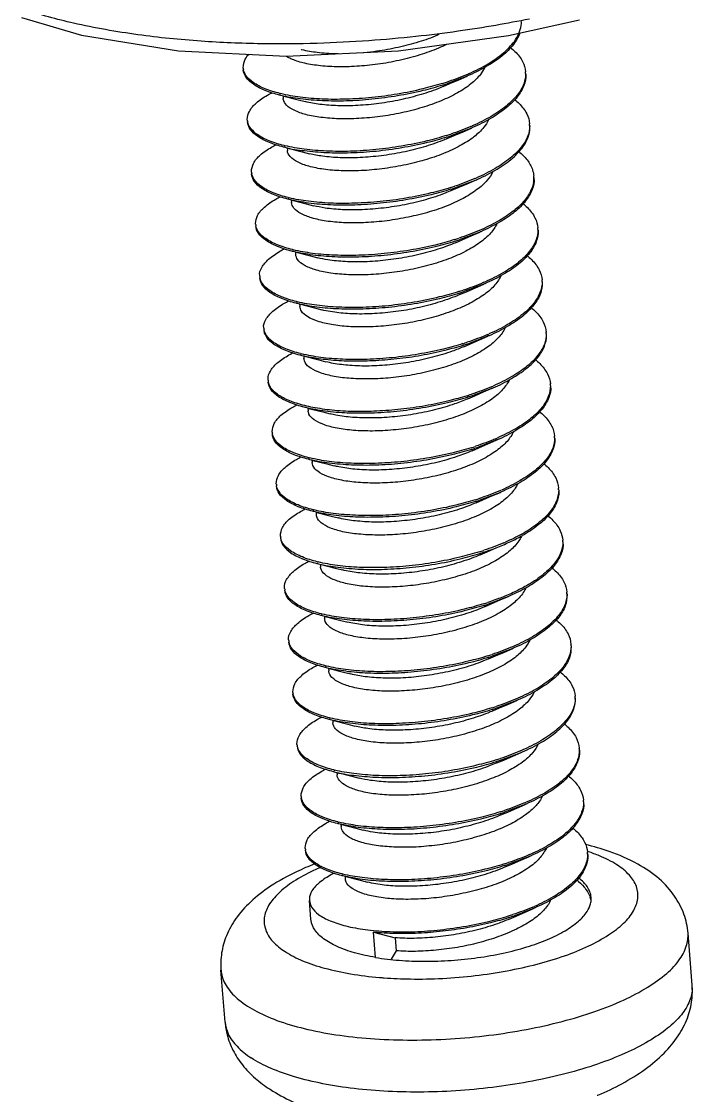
# Model space of a CAD drawing. Header units: millimetres. Extents: x 1571 to 1968, y -272 to 59.
# Drawn here: x 1700.4 to 1707.56, y -263.02 to -251.55 of the extents above; entities that cross this region are included whole.
import ezdxf

# ---------------------------------------------------------------- set-up
doc = ezdxf.new("R2010")
doc.units = ezdxf.units.MM
doc.layers.add('02___PRT_ALL_AXES', color=7, linetype='Continuous')

msp = doc.modelspace()

# ---------------------------------------------------------------- linework, layer by layer
at = {"color": 7, "linetype": 'Continuous'}
for p, q in [((1705.155, -252.133), (1704.936, -252.216)), ((1704.897, -252.245), (1704.97, -252.213)), ((1703.189, -252.346), (1703.191, -252.372)), ((1705.199, -252.689), (1704.98, -252.772)), ((1704.941, -252.8), (1705.014, -252.769)), ((1703.233, -252.901), (1703.235, -252.928)), ((1704.985, -253.356), (1705.058, -253.324)), ((1705.024, -253.327), (1705.244, -253.244)), ((1703.277, -253.457), (1703.279, -253.484)), ((1705.286, -253.781), (1705.282, -253.783)), ((1705.03, -253.912), (1705.102, -253.88)), ((1705.288, -253.8), (1705.068, -253.883)), ((1703.321, -254.012), (1703.323, -254.039)), ((1705.332, -254.355), (1705.112, -254.438)), ((1705.074, -254.467), (1705.146, -254.436)), ((1703.365, -254.568), (1703.368, -254.595)), ((1705.376, -254.911), (1705.157, -254.994)), ((1705.118, -255.023), (1705.19, -254.991)), ((1703.41, -255.123), (1703.412, -255.15)), ((1703.029, -255.381), (1703.03, -255.346)), ((1705.201, -255.549), (1705.42, -255.466)), ((1705.162, -255.578), (1705.235, -255.547)), ((1703.454, -255.679), (1703.456, -255.706)), ((1705.464, -256.022), (1705.245, -256.105)), ((1705.206, -256.134), (1705.279, -256.102)), ((1703.498, -256.234), (1703.5, -256.261)), ((1705.509, -256.578), (1705.289, -256.66)), ((1705.25, -256.689), (1705.323, -256.658)), ((1703.542, -256.79), (1703.544, -256.817)), ((1705.294, -257.245), (1705.367, -257.213)), ((1703.586, -257.346), (1703.588, -257.373)), ((1705.339, -257.8), (1705.411, -257.769)), ((1705.597, -257.689), (1705.377, -257.772)), ((1703.63, -257.901), (1703.633, -257.928)), ((1705.641, -258.244), (1705.422, -258.327)), ((1705.383, -258.356), (1705.455, -258.325)), ((1703.675, -258.457), (1703.677, -258.484)), ((1705.685, -258.8), (1705.466, -258.883)), ((1705.427, -258.912), (1705.5, -258.88)), ((1703.719, -259.012), (1703.721, -259.039)), ((1705.51, -259.438), (1705.729, -259.355)), ((1705.471, -259.467), (1705.544, -259.436)), ((1703.763, -259.568), (1703.765, -259.595)), ((1705.774, -259.911), (1705.554, -259.994)), ((1705.515, -260.023), (1705.588, -259.991)), ((1703.807, -260.123), (1703.809, -260.15)), ((1706.442, -260.413), (1706.439, -260.411)), ((1705.559, -260.578), (1705.632, -260.547)), ((1705.818, -260.466), (1705.598, -260.549)), ((1703.851, -260.679), (1703.853, -260.706)), ((1705.604, -261.134), (1705.676, -261.102)), ((1705.862, -261.022), (1705.642, -261.105)), ((1704.177, -261.544), (1704.155, -261.275)), ((1704.155, -261.275), (1704.386, -261.334)), ((1704.386, -261.334), (1704.397, -261.473)), ((1704.397, -261.473), (1704.344, -261.564)), ((1707.555, -261.839), (1707.555, -261.839)), ((1702.571, -262.235), (1702.571, -262.235)), ((1706.543, -263.016), (1706.549, -263.015)), ((1706.544, -263.018), (1706.55, -263.016))]:
    msp.add_line(p, q, dxfattribs=at)
for points in [[(1700.398, -251.508), (1701.038, -251.695), (1702.073, -251.863), (1703.224, -251.92), (1704.421, -251.864), (1705.596, -251.701), (1706.353, -251.531)], [(1704.97, -252.213), (1705.065, -252.172), (1705.155, -252.133)], [(1703.197, -252.348), (1703.349, -252.386), (1703.427, -252.406)], [(1705.014, -252.769), (1705.11, -252.727), (1705.199, -252.689)], [(1703.241, -252.903), (1703.393, -252.942), (1703.471, -252.962)], [(1705.058, -253.324), (1705.154, -253.283), (1705.244, -253.244)], [(1703.286, -253.459), (1703.437, -253.497), (1703.515, -253.517)], [(1705.102, -253.88), (1705.198, -253.839), (1705.288, -253.8)], [(1703.33, -254.014), (1703.482, -254.053), (1703.559, -254.073)], [(1705.146, -254.436), (1705.242, -254.394), (1705.332, -254.355)], [(1703.374, -254.57), (1703.526, -254.609), (1703.603, -254.629)], [(1705.19, -254.991), (1705.286, -254.95), (1705.376, -254.911)], [(1703.418, -255.125), (1703.57, -255.164), (1703.647, -255.184)], [(1705.235, -255.547), (1705.33, -255.505), (1705.42, -255.466)], [(1703.462, -255.681), (1703.614, -255.72), (1703.692, -255.74)], [(1705.279, -256.102), (1705.375, -256.061), (1705.464, -256.022)], [(1703.506, -256.237), (1703.658, -256.275), (1703.736, -256.295)], [(1705.323, -256.658), (1705.419, -256.616), (1705.509, -256.578)], [(1703.551, -256.792), (1703.702, -256.831), (1703.78, -256.851)], [(1705.367, -257.213), (1705.463, -257.172), (1705.553, -257.133)], [(1703.595, -257.348), (1703.747, -257.386), (1703.824, -257.406)], [(1705.411, -257.769), (1705.507, -257.727), (1705.597, -257.689)], [(1703.639, -257.903), (1703.791, -257.942), (1703.868, -257.962)], [(1705.455, -258.325), (1705.551, -258.283), (1705.641, -258.244)], [(1703.683, -258.459), (1703.835, -258.498), (1703.912, -258.517)], [(1705.5, -258.88), (1705.595, -258.839), (1705.685, -258.8)], [(1703.727, -259.014), (1703.879, -259.053), (1703.957, -259.073)], [(1705.544, -259.436), (1705.64, -259.394), (1705.729, -259.355)], [(1703.771, -259.57), (1703.923, -259.609), (1704.001, -259.629)], [(1705.588, -259.991), (1705.684, -259.95), (1705.774, -259.911)], [(1703.816, -260.126), (1703.967, -260.164), (1704.045, -260.184)], [(1705.632, -260.547), (1705.728, -260.505), (1705.818, -260.466)], [(1703.86, -260.681), (1704.012, -260.72), (1704.089, -260.74)], [(1705.676, -261.102), (1705.772, -261.061), (1705.862, -261.022)]]:
    msp.add_lwpolyline(points, dxfattribs=at)
for centre, radius, start, end in [((1702.906, -252.035), 0.143, 184.9542, 192.0765), ((1704.228, -249.968), 2.338, 293.1924, 293.8496), ((1705.514, -252.109), 0.263, 0.7677, 4.6604), ((1703.963, -249.255), 3.099, 287.3708, 288.2755), ((1703.965, -249.277), 3.095, 287.4379, 288.2758), ((1703.542, -250.762), 1.605, 256.0716, 256.4239), ((1702.95, -252.591), 0.143, 184.9542, 192.0765), ((1704.007, -249.81), 3.099, 287.3708, 288.2755), ((1704.267, -250.51), 2.352, 293.1915, 293.6234), ((1705.558, -252.665), 0.263, 0.7521, 4.6604), ((1704.009, -249.832), 3.095, 287.4379, 288.2758), ((1703.587, -251.317), 1.605, 256.0716, 256.4239), ((1702.995, -253.146), 0.143, 184.9542, 192.0765), ((1705.582, -253.222), 0.284, 358.6025, 4.6271), ((1704.051, -250.366), 3.099, 287.3708, 288.2755), ((1704.311, -251.066), 2.352, 293.1915, 293.6234), ((1705.584, -253.221), 0.282, 351.0684, 354.8403), ((1705.588, -253.222), 0.277, 354.8648, 358.5962), ((1703.631, -251.873), 1.605, 256.0716, 256.4239), ((1704.054, -250.388), 3.095, 287.4379, 288.2758), ((1703.039, -253.702), 0.143, 184.9542, 192.0765), ((1705.647, -253.776), 0.263, 0.7677, 4.6604), ((1704.095, -250.921), 3.099, 287.3708, 288.2755), ((1704.098, -250.944), 3.095, 287.4379, 288.2758), ((1703.675, -252.428), 1.605, 256.0716, 256.4239), ((1703.083, -254.258), 0.143, 184.9542, 192.0765), ((1704.399, -252.177), 2.352, 293.1915, 293.6234), ((1705.691, -254.331), 0.263, 0.7677, 4.6604), ((1704.139, -251.477), 3.099, 287.3708, 288.2755), ((1704.142, -251.499), 3.095, 287.4379, 288.2758), ((1703.719, -252.984), 1.605, 256.0716, 256.4239), ((1703.127, -254.813), 0.143, 184.9542, 192.0765), ((1704.444, -252.733), 2.352, 293.1915, 293.6234), ((1705.735, -254.887), 0.263, 0.7725, 4.6604), ((1704.183, -252.033), 3.099, 287.3708, 288.2755), ((1704.187, -252.057), 3.093, 287.4365, 288.2758), ((1703.763, -253.54), 1.605, 256.0716, 256.4239), ((1703.188, -255.367), 0.16, 184.9136, 201.0836), ((1703.186, -255.368), 0.158, 201.0907, 202.3169), ((1704.488, -253.288), 2.352, 293.1915, 293.6234), ((1705.779, -255.442), 0.263, 0.7677, 4.6604), ((1704.228, -252.59), 3.097, 287.3686, 288.2754), ((1704.23, -252.61), 3.095, 287.4379, 288.2758), ((1703.215, -255.924), 0.143, 184.9542, 192.0765), ((1704.532, -253.844), 2.352, 293.1915, 293.6234), ((1705.823, -255.998), 0.263, 0.7677, 4.6604), ((1704.272, -253.144), 3.099, 287.3708, 288.2755), ((1704.274, -253.166), 3.095, 287.4379, 288.2758), ((1703.852, -254.651), 1.605, 256.0716, 256.4239), ((1703.26, -256.48), 0.143, 184.9542, 192.0765), ((1705.867, -256.554), 0.263, 0.7677, 4.6604), ((1704.316, -253.699), 3.099, 287.3708, 288.2755), ((1704.576, -254.399), 2.352, 293.1915, 293.6234), ((1703.896, -255.206), 1.605, 256.0716, 256.4239), ((1704.319, -253.721), 3.095, 287.4379, 288.2758), ((1703.304, -257.035), 0.143, 184.9542, 192.0716), ((1704.62, -254.955), 2.352, 293.1915, 293.6234), ((1704.926, -255.578), 1.658, 299.2557, 300.3095), ((1705.908, -257.11), 0.267, 0.8133, 4.7545), ((1704.36, -254.255), 3.099, 287.3708, 288.2755), ((1704.363, -254.277), 3.095, 287.4377, 288.2758), ((1703.94, -255.762), 1.605, 256.0716, 256.4239), ((1703.348, -257.591), 0.143, 184.9542, 192.0765), ((1704.979, -256.166), 1.642, 299.7367, 300.3121), ((1705.956, -257.665), 0.263, 0.7677, 4.6604), ((1704.404, -254.81), 3.099, 287.3708, 288.2755), ((1704.407, -254.832), 3.095, 287.4379, 288.2758), ((1703.984, -256.317), 1.605, 256.0716, 256.4239), ((1703.392, -258.146), 0.143, 184.9542, 192.0765), ((1704.709, -256.066), 2.352, 293.1915, 293.6234), ((1706, -258.22), 0.263, 0.7677, 4.6604), ((1704.448, -255.366), 3.099, 287.3708, 288.2755), ((1704.451, -255.388), 3.095, 287.4379, 288.2758), ((1704.028, -256.873), 1.605, 256.0716, 256.4239), ((1703.436, -258.702), 0.143, 184.9542, 192.0765), ((1704.753, -256.621), 2.352, 293.1915, 293.6234), ((1706.044, -258.776), 0.263, 0.766, 4.6604), ((1704.493, -255.922), 3.099, 287.3708, 288.2755), ((1704.495, -255.944), 3.095, 287.4379, 288.2758), ((1704.072, -257.428), 1.605, 256.0716, 256.4239), ((1703.48, -259.258), 0.143, 184.9544, 192.0847), ((1704.797, -257.177), 2.352, 293.1915, 293.6234), ((1706.088, -259.331), 0.264, 0.6881, 4.5861), ((1704.537, -256.477), 3.099, 287.3708, 288.2755), ((1704.539, -256.499), 3.095, 287.4378, 288.2758), ((1704.117, -257.984), 1.605, 256.0716, 256.4239), ((1703.525, -259.813), 0.143, 184.9542, 192.0765), ((1704.581, -257.033), 3.099, 287.3708, 288.2755), ((1704.842, -257.735), 2.349, 293.1917, 293.6668), ((1706.132, -259.887), 0.263, 0.7677, 4.6604), ((1704.584, -257.055), 3.095, 287.4379, 288.2758), ((1704.161, -258.54), 1.605, 256.0716, 256.4239), ((1703.569, -260.369), 0.143, 184.9542, 192.0765), ((1706.177, -260.443), 0.263, 0.7677, 4.6604), ((1705.832, -262.252), 1.938, 71.4343, 71.6515), ((1704.625, -257.588), 3.099, 287.3708, 288.2755), ((1704.628, -257.61), 3.095, 287.4379, 288.2758), ((1704.885, -258.288), 2.352, 293.1915, 293.6234), ((1704.205, -259.095), 1.605, 256.0716, 256.4239), ((1704.929, -258.844), 2.352, 293.1915, 293.6234), ((1706.197, -260.999), 0.287, 18.6442, 19.0912), ((1706.194, -261), 0.29, 11.6915, 18.6313), ((1706.262, -260.917), 0.216, 345.387, 352.5415), ((1704.669, -258.143), 3.099, 287.3712, 288.2755), ((1704.673, -258.168), 3.093, 287.4365, 288.2758), ((1707.227, -261.866), 0.329, 359.8337, 4.7486)]:
    msp.add_arc(centre, radius, start, end, dxfattribs=at)
for points, start_tangent, end_tangent in [([(1705.818, -251.524), (1705.46, -251.592), (1705.058, -251.655), (1704.607, -251.711), (1704.105, -251.756), (1703.554, -251.784), (1702.955, -251.788), (1702.314, -251.761), (1701.64, -251.692), (1700.954, -251.568), (1700.423, -251.422)], (-0.979706, -0.200441), (-0.950181, 0.311698)), ([(1705.706, -251.679), (1705.721, -251.637), (1705.733, -251.55)], (0.399149, 0.916886), (-0.010305, 0.999947)), ([(1704.853, -251.689), (1704.838, -251.696), (1704.637, -251.769), (1704.418, -251.827), (1704.19, -251.868), (1704.052, -251.884)], (-0.916852, -0.399227), (-0.995805, -0.091506)), ([(1705.716, -251.676), (1705.661, -251.779), (1705.546, -251.902), (1705.382, -252.018), (1705.176, -252.124), (1705.155, -252.133)], (-0.337117, -0.941463), (-0.918307, -0.395869)), ([(1705.174, -252.106), (1705.379, -252.001), (1705.542, -251.885), (1705.658, -251.763), (1705.706, -251.679)], (0.9146, 0.40436), (0.399149, 0.916886)), ([(1704.934, -251.796), (1704.849, -251.835), (1704.649, -251.908), (1704.429, -251.966), (1704.201, -252.007), (1703.975, -252.029), (1703.76, -252.034), (1703.566, -252.021), (1703.401, -251.992), (1703.273, -251.948), (1703.227, -251.924)], (-0.897512, -0.44099), (-0.846158, 0.532932)), ([(1705.615, -251.827), (1705.664, -251.87), (1705.746, -251.979), (1705.777, -252.088)], (0.781534, -0.623862), (0.081171, -0.9967)), ([(1702.764, -252.048), (1702.764, -252.042), (1702.786, -251.954), (1702.826, -251.898)], (-0.085245, 0.99636), (0.673589, 0.739106)), ([(1703.779, -251.895), (1703.749, -251.895), (1703.555, -251.882), (1703.39, -251.853), (1703.382, -251.851)], (-0.999958, 0.009151), (-0.968194, 0.250201)), ([(1703.156, -252.319), (1702.997, -252.268), (1702.871, -252.202), (1702.792, -252.126), (1702.767, -252.065)], (-0.970592, 0.240729), (-0.208135, 0.9781)), ([(1705.338, -252.044), (1705.296, -252.115), (1705.194, -252.217), (1705.052, -252.312), (1704.876, -252.397), (1704.673, -252.469), (1704.453, -252.526), (1704.224, -252.565), (1703.999, -252.586), (1703.785, -252.589), (1703.593, -252.574), (1703.432, -252.544), (1703.308, -252.499), (1703.226, -252.443), (1703.192, -252.38), (1703.191, -252.372)], (-0.415552, -0.90957), (-0.062419, 0.99805)), ([(1703.151, -252.336), (1702.998, -252.287), (1702.873, -252.221), (1702.794, -252.144), (1702.765, -252.066)], (-0.969497, 0.245105), (-0.085245, 0.99636)), ([(1704.934, -252.197), (1705.149, -252.117)], (0.949547, 0.313626), (0.919178, 0.393843)), ([(1705.778, -252.106), (1705.779, -252.114), (1705.759, -252.235), (1705.689, -252.355), (1705.572, -252.472), (1705.41, -252.583), (1705.211, -252.684), (1705.199, -252.689)], (0.081171, -0.9967), (-0.918325, -0.395827)), ([(1705.777, -252.106), (1705.758, -252.216), (1705.688, -252.337), (1705.57, -252.454), (1705.409, -252.564), (1705.209, -252.665)], (0.013577, -0.999908), (-0.916195, -0.400733)), ([(1704.893, -252.23), (1704.681, -252.289), (1704.412, -252.344), (1704.138, -252.381), (1703.867, -252.399), (1703.609, -252.397), (1703.373, -252.377), (1703.167, -252.34), (1703.151, -252.336)], (-0.954031, -0.299707), (-0.969497, 0.245105)), ([(1704.888, -252.212), (1704.68, -252.27), (1704.411, -252.326), (1704.136, -252.363), (1703.865, -252.38), (1703.607, -252.379), (1703.372, -252.359), (1703.166, -252.321)], (-0.95438, -0.298594), (-0.972054, 0.234756)), ([(1704.897, -252.245), (1704.865, -252.259), (1704.662, -252.33), (1704.442, -252.387), (1704.213, -252.426), (1703.988, -252.447), (1703.774, -252.45), (1703.582, -252.435), (1703.427, -252.406)], (-0.916864, -0.3992), (-0.968062, 0.250712)), ([(1702.808, -252.603), (1702.808, -252.597), (1702.83, -252.51), (1702.902, -252.422), (1703.022, -252.337), (1703.074, -252.31)], (-0.085245, 0.99636), (0.892983, 0.450091)), ([(1705.661, -252.383), (1705.708, -252.426), (1705.79, -252.535), (1705.821, -252.643)], (0.780306, -0.625398), (0.081171, -0.9967)), ([(1703.195, -252.891), (1703.043, -252.843), (1702.917, -252.776), (1702.838, -252.7), (1702.81, -252.622)], (-0.969497, 0.245105), (-0.085245, 0.99636)), ([(1703.2, -252.875), (1703.041, -252.824), (1702.915, -252.758), (1702.837, -252.681), (1702.811, -252.621)], (-0.970592, 0.240729), (-0.208135, 0.9781)), ([(1705.382, -252.601), (1705.332, -252.68), (1705.227, -252.782), (1705.081, -252.876), (1704.902, -252.96), (1704.697, -253.031), (1704.476, -253.086), (1704.248, -253.123), (1704.022, -253.143), (1703.81, -253.144), (1703.621, -253.128), (1703.463, -253.096), (1703.342, -253.05), (1703.265, -252.993), (1703.235, -252.929), (1703.235, -252.928)], (-0.416221, -0.909264), (-0.076164, 0.997095)), ([(1705.193, -252.672), (1704.979, -252.753)], (-0.919189, -0.393816), (-0.949547, -0.313626)), ([(1705.244, -253.244), (1705.265, -253.235), (1705.474, -253.127), (1705.639, -253.008), (1705.753, -252.885), (1705.813, -252.76), (1705.822, -252.662)], (0.918309, 0.395864), (-0.074398, 0.997229)), ([(1705.822, -252.661), (1705.802, -252.772), (1705.732, -252.892), (1705.614, -253.009), (1705.453, -253.12), (1705.254, -253.221)], (0.013309, -0.999911), (-0.916195, -0.400733)), ([(1702.852, -253.159), (1702.852, -253.153), (1702.874, -253.065), (1702.946, -252.977), (1703.066, -252.893), (1703.118, -252.865)], (-0.085245, 0.99636), (0.892983, 0.450091)), ([(1704.937, -252.785), (1704.726, -252.844), (1704.456, -252.9), (1704.182, -252.937), (1703.911, -252.954), (1703.653, -252.953), (1703.417, -252.933), (1703.211, -252.896), (1703.195, -252.891)], (-0.954031, -0.299707), (-0.969497, 0.245105)), ([(1704.932, -252.768), (1704.724, -252.826), (1704.455, -252.881), (1704.18, -252.918), (1703.909, -252.936), (1703.652, -252.934), (1703.416, -252.914), (1703.21, -252.877)], (-0.95438, -0.298594), (-0.972054, 0.234756)), ([(1704.941, -252.8), (1704.891, -252.821), (1704.686, -252.892), (1704.465, -252.947), (1704.237, -252.984), (1704.011, -253.004), (1703.799, -253.005), (1703.61, -252.989), (1703.471, -252.962)], (-0.916844, -0.399247), (-0.968009, 0.250915)), ([(1705.704, -252.938), (1705.795, -253.029), (1705.852, -253.135), (1705.865, -253.199)], (0.78208, -0.623178), (0.080484, -0.996756)), ([(1703.239, -253.447), (1703.087, -253.398), (1702.961, -253.332), (1702.882, -253.255), (1702.854, -253.177)], (-0.969497, 0.245105), (-0.085245, 0.99636)), ([(1703.245, -253.43), (1703.085, -253.38), (1702.959, -253.313), (1702.881, -253.237), (1702.855, -253.176)], (-0.970592, 0.240729), (-0.208135, 0.9781)), ([(1705.428, -253.152), (1705.368, -253.245), (1705.259, -253.346), (1705.11, -253.44), (1704.929, -253.523), (1704.722, -253.592), (1704.499, -253.645), (1704.271, -253.681), (1704.046, -253.699), (1703.836, -253.699), (1703.649, -253.681), (1703.494, -253.647), (1703.378, -253.601), (1703.305, -253.543), (1703.279, -253.484)], (-0.402506, -0.915418), (-0.09189, 0.995769)), ([(1704.976, -253.324), (1704.768, -253.381), (1704.499, -253.437), (1704.224, -253.474), (1703.954, -253.491), (1703.696, -253.49), (1703.46, -253.47), (1703.254, -253.433)], (-0.95438, -0.298594), (-0.972054, 0.234756)), ([(1705.237, -253.228), (1705.023, -253.309)], (-0.919189, -0.393816), (-0.949547, -0.313626)), ([(1705.862, -253.265), (1705.831, -253.361), (1705.754, -253.474), (1705.635, -253.584), (1705.477, -253.687), (1705.286, -253.781)], (-0.154947, -0.987923), (-0.918454, -0.395527)), ([(1705.866, -253.217), (1705.867, -253.225), (1705.847, -253.346), (1705.778, -253.466), (1705.66, -253.584), (1705.499, -253.694), (1705.299, -253.795), (1705.288, -253.8)], (0.081171, -0.9967), (-0.918325, -0.395827)), ([(1702.896, -253.714), (1702.896, -253.709), (1702.918, -253.621), (1702.99, -253.533), (1703.111, -253.448), (1703.162, -253.421)], (-0.085245, 0.99636), (0.892983, 0.450091)), ([(1704.981, -253.341), (1704.77, -253.4), (1704.501, -253.455), (1704.226, -253.492), (1703.955, -253.51), (1703.697, -253.509), (1703.461, -253.489), (1703.256, -253.451), (1703.239, -253.447)], (-0.954031, -0.299707), (-0.969497, 0.245105)), ([(1704.985, -253.356), (1704.918, -253.384), (1704.711, -253.453), (1704.488, -253.507), (1704.26, -253.542), (1704.035, -253.56), (1703.825, -253.56), (1703.638, -253.542), (1703.515, -253.517)], (-0.916806, -0.399334), (-0.968039, 0.250798)), ([(1705.749, -253.494), (1705.797, -253.537), (1705.878, -253.646), (1705.909, -253.754)], (0.780306, -0.625398), (0.081171, -0.9967)), ([(1703.283, -254.003), (1703.131, -253.954), (1703.005, -253.887), (1702.926, -253.811), (1702.898, -253.733)], (-0.969497, 0.245105), (-0.085245, 0.99636)), ([(1703.289, -253.986), (1703.13, -253.935), (1703.004, -253.869), (1702.925, -253.792), (1702.899, -253.732)], (-0.970592, 0.240729), (-0.208135, 0.9781)), ([(1705.472, -253.708), (1705.404, -253.81), (1705.291, -253.911), (1705.139, -254.004), (1704.955, -254.085), (1704.746, -254.153), (1704.522, -254.205), (1704.294, -254.239), (1704.07, -254.255), (1703.862, -254.253), (1703.678, -254.234), (1703.526, -254.199), (1703.413, -254.151), (1703.345, -254.093), (1703.324, -254.039)], (-0.402485, -0.915426), (-0.101041, 0.994882)), ([(1705.282, -253.783), (1705.067, -253.864)], (-0.91921, -0.393768), (-0.949547, -0.313626)), ([(1705.91, -253.773), (1705.911, -253.781), (1705.892, -253.901), (1705.822, -254.022), (1705.704, -254.139), (1705.543, -254.25), (1705.343, -254.35), (1705.332, -254.355)], (0.081171, -0.9967), (-0.918325, -0.395827)), ([(1705.91, -253.772), (1705.89, -253.883), (1705.82, -254.003), (1705.703, -254.121), (1705.541, -254.231), (1705.342, -254.332)], (0.013577, -0.999908), (-0.916195, -0.400733)), ([(1705.025, -253.897), (1704.814, -253.955), (1704.545, -254.011), (1704.27, -254.048), (1703.999, -254.066), (1703.741, -254.064), (1703.506, -254.044), (1703.3, -254.007), (1703.283, -254.003)], (-0.954031, -0.299707), (-0.969497, 0.245105)), ([(1705.02, -253.879), (1704.812, -253.937), (1704.543, -253.992), (1704.269, -254.029), (1703.998, -254.047), (1703.74, -254.046), (1703.504, -254.026), (1703.298, -253.988)], (-0.95438, -0.298594), (-0.972054, 0.234756)), ([(1702.941, -254.27), (1702.94, -254.264), (1702.962, -254.176), (1703.035, -254.089), (1703.155, -254.004), (1703.206, -253.976)], (-0.085245, 0.99636), (0.892983, 0.450091)), ([(1705.03, -253.912), (1704.944, -253.947), (1704.735, -254.014), (1704.511, -254.066), (1704.283, -254.1), (1704.059, -254.116), (1703.851, -254.114), (1703.667, -254.095), (1703.559, -254.073)], (-0.916762, -0.399433), (-0.968124, 0.250473)), ([(1705.793, -254.05), (1705.841, -254.092), (1705.922, -254.202), (1705.953, -254.31)], (0.780306, -0.625398), (0.081171, -0.9967)), ([(1703.328, -254.558), (1703.175, -254.509), (1703.049, -254.443), (1702.97, -254.366), (1702.942, -254.288)], (-0.969497, 0.245105), (-0.085245, 0.99636)), ([(1703.333, -254.541), (1703.174, -254.491), (1703.048, -254.424), (1702.969, -254.348), (1702.943, -254.287)], (-0.970592, 0.240729), (-0.208135, 0.9781)), ([(1705.516, -254.264), (1705.513, -254.27), (1705.44, -254.375), (1705.323, -254.475), (1705.167, -254.567), (1704.98, -254.648), (1704.77, -254.714), (1704.545, -254.765), (1704.317, -254.797), (1704.094, -254.811), (1703.888, -254.808), (1703.706, -254.787), (1703.558, -254.751), (1703.449, -254.702), (1703.385, -254.643), (1703.368, -254.595)], (-0.405757, -0.913981), (-0.102393, 0.994744)), ([(1705.326, -254.339), (1705.111, -254.42)], (-0.919189, -0.393816), (-0.949547, -0.313626)), ([(1705.955, -254.328), (1705.955, -254.337), (1705.936, -254.457), (1705.866, -254.577), (1705.748, -254.695), (1705.587, -254.805), (1705.388, -254.906), (1705.376, -254.911)], (0.081171, -0.9967), (-0.918325, -0.395827)), ([(1705.954, -254.328), (1705.934, -254.438), (1705.864, -254.559), (1705.747, -254.676), (1705.586, -254.787), (1705.386, -254.887)], (0.013577, -0.999908), (-0.916195, -0.400733)), ([(1705.069, -254.452), (1704.858, -254.511), (1704.589, -254.566), (1704.314, -254.603), (1704.043, -254.621), (1703.786, -254.62), (1703.55, -254.6), (1703.344, -254.562), (1703.328, -254.558)], (-0.954031, -0.299707), (-0.969497, 0.245105)), ([(1705.064, -254.435), (1704.857, -254.492), (1704.587, -254.548), (1704.313, -254.585), (1704.042, -254.603), (1703.784, -254.601), (1703.548, -254.581), (1703.342, -254.544)], (-0.95438, -0.298594), (-0.972054, 0.234756)), ([(1705.074, -254.467), (1704.969, -254.509), (1704.759, -254.575), (1704.534, -254.626), (1704.306, -254.658), (1704.083, -254.673), (1703.877, -254.669), (1703.695, -254.648), (1703.603, -254.629)], (-0.916723, -0.399523), (-0.968229, 0.250066)), ([(1702.985, -254.825), (1702.984, -254.82), (1703.006, -254.732), (1703.079, -254.644), (1703.199, -254.56), (1703.25, -254.532)], (-0.085245, 0.99636), (0.892983, 0.450091)), ([(1705.837, -254.605), (1705.885, -254.648), (1705.966, -254.757), (1705.997, -254.866)], (0.780306, -0.625398), (0.081171, -0.9967)), ([(1703.372, -255.114), (1703.289, -255.09), (1703.151, -255.033), (1703.052, -254.966), (1702.997, -254.89), (1702.986, -254.844)], (-0.969305, 0.245859), (-0.084556, 0.996419)), ([(1703.377, -255.097), (1703.218, -255.046), (1703.092, -254.98), (1703.013, -254.903), (1702.987, -254.843)], (-0.970592, 0.240729), (-0.208135, 0.9781)), ([(1705.559, -254.821), (1705.552, -254.836), (1705.475, -254.94), (1705.354, -255.04), (1705.196, -255.131), (1705.006, -255.21), (1704.794, -255.275), (1704.569, -255.324), (1704.34, -255.355), (1704.119, -255.367), (1703.914, -255.362), (1703.735, -255.34), (1703.59, -255.302), (1703.485, -255.252), (1703.425, -255.193), (1703.412, -255.15)], (-0.411959, -0.911202), (-0.096002, 0.995381)), ([(1705.37, -254.894), (1705.155, -254.975)], (-0.919189, -0.393816), (-0.949547, -0.313626)), ([(1705.42, -255.466), (1705.43, -255.462), (1705.628, -255.362), (1705.789, -255.253), (1705.907, -255.137), (1705.978, -255.018), (1706, -254.897), (1705.999, -254.884)], (0.918329, 0.395817), (-0.082128, 0.996622)), ([(1705.998, -254.883), (1705.978, -254.994), (1705.909, -255.114), (1705.791, -255.232), (1705.63, -255.342), (1705.43, -255.443)], (0.013661, -0.999907), (-0.916195, -0.400733)), ([(1705.114, -255.008), (1704.917, -255.063), (1704.663, -255.117), (1704.404, -255.154), (1704.147, -255.174), (1703.9, -255.178), (1703.67, -255.164), (1703.464, -255.134), (1703.372, -255.114)], (-0.954039, -0.299684), (-0.969305, 0.245859)), ([(1705.109, -254.99), (1704.901, -255.048), (1704.632, -255.103), (1704.357, -255.14), (1704.086, -255.158), (1703.828, -255.157), (1703.592, -255.137), (1703.387, -255.099)], (-0.95438, -0.298594), (-0.972054, 0.234756)), ([(1705.118, -255.023), (1704.995, -255.071), (1704.783, -255.136), (1704.558, -255.185), (1704.329, -255.216), (1704.108, -255.229), (1703.903, -255.223), (1703.724, -255.201), (1703.647, -255.184)], (-0.916696, -0.399586), (-0.968317, 0.249725)), ([(1703.03, -255.346), (1703.066, -255.263), (1703.146, -255.181), (1703.268, -255.102), (1703.29, -255.09)], (0.154225, 0.988036), (0.891127, 0.453754)), ([(1705.882, -255.161), (1705.929, -255.203), (1706.011, -255.313), (1706.042, -255.421)], (0.77995, -0.625842), (0.081171, -0.9967)), ([(1705.603, -255.379), (1705.591, -255.401), (1705.51, -255.505), (1705.385, -255.604), (1705.223, -255.694), (1705.031, -255.772), (1704.818, -255.836), (1704.592, -255.883), (1704.363, -255.912), (1704.143, -255.923), (1703.941, -255.916), (1703.765, -255.893), (1703.623, -255.854), (1703.522, -255.803), (1703.466, -255.742), (1703.457, -255.706)], (-0.418035, -0.908431), (-0.086491, 0.996253)), ([(1703.416, -255.669), (1703.263, -255.62), (1703.138, -255.554), (1703.059, -255.478), (1703.03, -255.4)], (-0.969497, 0.245105), (-0.085245, 0.99636)), ([(1703.42, -255.652), (1703.332, -255.627), (1703.193, -255.57), (1703.095, -255.503), (1703.04, -255.428)], (-0.970283, 0.241975), (-0.379726, 0.925099)), ([(1705.414, -255.45), (1705.199, -255.531)], (-0.919189, -0.393816), (-0.949547, -0.313626)), ([(1706.043, -255.44), (1706.044, -255.448), (1706.024, -255.568), (1705.954, -255.688), (1705.837, -255.806), (1705.675, -255.916), (1705.476, -256.017), (1705.464, -256.022)], (0.081171, -0.9967), (-0.918325, -0.395827)), ([(1706.042, -255.439), (1706.023, -255.549), (1705.953, -255.67), (1705.835, -255.787), (1705.674, -255.898), (1705.474, -255.998)], (0.013577, -0.999908), (-0.916195, -0.400733)), ([(1705.158, -255.563), (1704.946, -255.622), (1704.677, -255.677), (1704.403, -255.714), (1704.132, -255.732), (1703.874, -255.731), (1703.638, -255.711), (1703.432, -255.673), (1703.416, -255.669)], (-0.954031, -0.299707), (-0.969497, 0.245105)), ([(1705.153, -255.546), (1704.96, -255.6), (1704.706, -255.654), (1704.447, -255.691), (1704.19, -255.711), (1703.942, -255.715), (1703.712, -255.701), (1703.507, -255.671), (1703.42, -255.652)], (-0.954391, -0.298558), (-0.970283, 0.241975)), ([(1705.162, -255.578), (1705.02, -255.634), (1704.807, -255.697), (1704.581, -255.744), (1704.352, -255.773), (1704.132, -255.784), (1703.929, -255.777), (1703.753, -255.754), (1703.692, -255.74)], (-0.916686, -0.399609), (-0.968384, 0.249464)), ([(1703.073, -255.937), (1703.073, -255.931), (1703.095, -255.843), (1703.167, -255.755), (1703.287, -255.671), (1703.339, -255.643)], (-0.085245, 0.99636), (0.892983, 0.450091)), ([(1705.926, -255.716), (1705.973, -255.759), (1706.055, -255.868), (1706.086, -255.977)], (0.780306, -0.625398), (0.081171, -0.9967)), ([(1703.46, -256.225), (1703.308, -256.176), (1703.182, -256.11), (1703.103, -256.033), (1703.075, -255.955)], (-0.969497, 0.245105), (-0.085245, 0.99636)), ([(1703.465, -256.208), (1703.306, -256.157), (1703.18, -256.091), (1703.102, -256.015), (1703.076, -255.954)], (-0.970592, 0.240729), (-0.208135, 0.9781)), ([(1705.647, -255.935), (1705.63, -255.966), (1705.544, -256.07), (1705.416, -256.168), (1705.251, -256.258), (1705.057, -256.334), (1704.841, -256.397), (1704.615, -256.442), (1704.387, -256.47), (1704.168, -256.479), (1703.967, -256.47), (1703.794, -256.445), (1703.656, -256.405), (1703.559, -256.353), (1703.508, -256.292), (1703.501, -256.261)], (-0.421414, -0.906868), (-0.074297, 0.997236)), ([(1705.458, -256.006), (1705.244, -256.086)], (-0.919189, -0.393816), (-0.949547, -0.313626)), ([(1706.087, -255.995), (1706.088, -256.003), (1706.068, -256.123), (1705.998, -256.244), (1705.881, -256.361), (1705.72, -256.472), (1705.52, -256.573), (1705.509, -256.578)], (0.081171, -0.9967), (-0.918325, -0.395827)), ([(1706.087, -255.995), (1706.067, -256.105), (1705.997, -256.226), (1705.879, -256.343), (1705.718, -256.453), (1705.519, -256.554)], (0.013577, -0.999908), (-0.916195, -0.400733)), ([(1705.202, -256.119), (1704.991, -256.177), (1704.721, -256.233), (1704.447, -256.27), (1704.176, -256.288), (1703.918, -256.286), (1703.682, -256.266), (1703.476, -256.229), (1703.46, -256.225)], (-0.954031, -0.299707), (-0.969497, 0.245105)), ([(1705.197, -256.101), (1704.989, -256.159), (1704.72, -256.214), (1704.445, -256.251), (1704.174, -256.269), (1703.917, -256.268), (1703.681, -256.248), (1703.475, -256.21)], (-0.95438, -0.298594), (-0.972054, 0.234756)), ([(1705.206, -256.134), (1705.045, -256.196), (1704.83, -256.258), (1704.604, -256.303), (1704.376, -256.331), (1704.157, -256.34), (1703.956, -256.331), (1703.783, -256.306), (1703.736, -256.295)], (-0.916699, -0.399579), (-0.968397, 0.249413)), ([(1703.117, -256.492), (1703.117, -256.486), (1703.139, -256.399), (1703.211, -256.311), (1703.331, -256.226), (1703.383, -256.199)], (-0.085245, 0.99636), (0.892983, 0.450091)), ([(1705.97, -256.272), (1706.018, -256.314), (1706.099, -256.424), (1706.13, -256.532)], (0.780306, -0.625398), (0.081171, -0.9967)), ([(1703.504, -256.78), (1703.352, -256.731), (1703.226, -256.665), (1703.147, -256.589), (1703.119, -256.511)], (-0.969497, 0.245105), (-0.085245, 0.99636)), ([(1703.51, -256.764), (1703.35, -256.713), (1703.224, -256.647), (1703.146, -256.57), (1703.12, -256.51)], (-0.970592, 0.240729), (-0.208135, 0.9781)), ([(1705.691, -256.491), (1705.668, -256.532), (1705.578, -256.635), (1705.446, -256.733), (1705.278, -256.821), (1705.082, -256.896), (1704.865, -256.957), (1704.638, -257.001), (1704.41, -257.027), (1704.192, -257.034), (1703.994, -257.024), (1703.824, -256.998), (1703.689, -256.956), (1703.597, -256.903), (1703.55, -256.841), (1703.545, -256.817)], (-0.423921, -0.905699), (-0.063357, 0.997991)), ([(1705.502, -256.561), (1705.288, -256.642)], (-0.919189, -0.393816), (-0.949547, -0.313626)), ([(1706.131, -256.551), (1706.132, -256.568), (1706.108, -256.69), (1706.033, -256.811), (1705.91, -256.929), (1705.743, -257.039)], (0.082661, -0.996578), (-0.870459, -0.492241)), ([(1706.131, -256.55), (1706.111, -256.661), (1706.041, -256.781), (1705.924, -256.898), (1705.762, -257.009)], (0.013577, -0.999908), (-0.863279, -0.504727)), ([(1703.161, -257.048), (1703.161, -257.042), (1703.183, -256.954), (1703.255, -256.866), (1703.376, -256.782), (1703.427, -256.754)], (-0.085245, 0.99636), (0.892983, 0.450091)), ([(1705.246, -256.674), (1705.035, -256.733), (1704.766, -256.789), (1704.491, -256.826), (1704.22, -256.843), (1703.962, -256.842), (1703.726, -256.822), (1703.521, -256.784), (1703.504, -256.78)], (-0.954031, -0.299707), (-0.969497, 0.245105)), ([(1705.241, -256.657), (1705.033, -256.715), (1704.764, -256.77), (1704.489, -256.807), (1704.219, -256.825), (1703.961, -256.823), (1703.725, -256.803), (1703.519, -256.766)], (-0.95438, -0.298594), (-0.972054, 0.234756)), ([(1705.25, -256.689), (1705.07, -256.758), (1704.854, -256.818), (1704.627, -256.862), (1704.399, -256.888), (1704.181, -256.896), (1703.983, -256.885), (1703.813, -256.859), (1703.78, -256.851)], (-0.916737, -0.399491), (-0.968362, 0.24955)), ([(1706.015, -256.828), (1706.069, -256.877), (1706.147, -256.988), (1706.174, -257.088)], (0.779606, -0.626271), (0.082661, -0.996578)), ([(1703.163, -257.066), (1703.192, -257.146), (1703.273, -257.223), (1703.398, -257.288), (1703.548, -257.336)], (0.085588, -0.996331), (0.969515, -0.245031)), ([(1703.554, -257.319), (1703.395, -257.268), (1703.269, -257.202), (1703.19, -257.126), (1703.164, -257.065)], (-0.970592, 0.240729), (-0.208052, 0.978118)), ([(1705.734, -257.049), (1705.706, -257.097), (1705.612, -257.2), (1705.476, -257.297)], (-0.431801, -0.901969), (-0.857863, -0.513878)), ([(1705.553, -257.133), (1705.619, -257.103), (1705.743, -257.039)], (0.91832, 0.395839), (0.870459, 0.492241)), ([(1705.736, -257.024), (1705.563, -257.11)], (-0.872416, -0.488765), (-0.916195, -0.400733)), ([(1706.175, -257.106), (1706.151, -257.227), (1706.076, -257.348), (1705.953, -257.466), (1705.786, -257.576)], (0.013964, -0.999903), (-0.870459, -0.492241)), ([(1706.175, -257.106), (1706.176, -257.114), (1706.156, -257.235), (1706.087, -257.355), (1705.969, -257.472), (1705.808, -257.583)], (0.081171, -0.9967), (-0.863279, -0.504727)), ([(1705.285, -257.212), (1705.077, -257.27), (1704.808, -257.326), (1704.534, -257.363), (1704.263, -257.38), (1704.005, -257.379), (1703.769, -257.359), (1703.563, -257.321)], (-0.95438, -0.298594), (-0.972054, 0.234756)), ([(1705.546, -257.117), (1705.332, -257.197)], (-0.919189, -0.393816), (-0.949547, -0.313626)), ([(1705.333, -257.216), (1705.482, -257.162), (1705.553, -257.133)], (0.949547, 0.313626), (0.91832, 0.395839)), ([(1703.206, -257.603), (1703.205, -257.597), (1703.227, -257.51), (1703.3, -257.422), (1703.42, -257.337), (1703.471, -257.31)], (-0.085245, 0.99636), (0.892945, 0.450165)), ([(1703.548, -257.336), (1703.567, -257.341), (1703.777, -257.378), (1704.016, -257.398), (1704.272, -257.399), (1704.538, -257.381), (1704.811, -257.344), (1705.081, -257.288), (1705.29, -257.23)], (0.969515, -0.245031), (0.954032, 0.299704)), ([(1705.476, -257.297), (1705.305, -257.384), (1705.106, -257.458), (1704.888, -257.517), (1704.661, -257.56), (1704.434, -257.584), (1704.217, -257.59), (1704.021, -257.578), (1703.854, -257.55), (1703.723, -257.507), (1703.634, -257.453), (1703.592, -257.391), (1703.589, -257.372)], (-0.857863, -0.513878), (-0.056649, 0.998394)), ([(1705.294, -257.245), (1705.095, -257.319), (1704.877, -257.379), (1704.65, -257.421), (1704.423, -257.445), (1704.206, -257.451), (1704.01, -257.439), (1703.843, -257.411), (1703.824, -257.406)], (-0.916805, -0.399334), (-0.968285, 0.249848)), ([(1706.058, -257.383), (1706.106, -257.426), (1706.187, -257.535), (1706.218, -257.643)], (0.780306, -0.625398), (0.081171, -0.9967)), ([(1703.593, -257.892), (1703.44, -257.843), (1703.314, -257.776), (1703.235, -257.7), (1703.207, -257.622)], (-0.969497, 0.245105), (-0.085245, 0.99636)), ([(1703.598, -257.875), (1703.439, -257.824), (1703.313, -257.758), (1703.234, -257.681), (1703.208, -257.621)], (-0.970592, 0.240729), (-0.208135, 0.9781)), ([(1705.779, -257.602), (1705.743, -257.662), (1705.645, -257.765), (1705.506, -257.861), (1705.332, -257.947), (1705.131, -258.02), (1704.912, -258.078), (1704.684, -258.118), (1704.457, -258.141), (1704.242, -258.145), (1704.049, -258.132), (1703.885, -258.102), (1703.757, -258.058), (1703.673, -258.004), (1703.634, -257.94), (1703.633, -257.928)], (-0.423363, -0.90596), (-0.05655, 0.9984)), ([(1705.59, -257.673), (1705.525, -257.699), (1705.376, -257.753)], (-0.919332, -0.393482), (-0.949547, -0.313626)), ([(1705.786, -257.576), (1705.662, -257.64), (1705.59, -257.673)], (-0.870459, -0.492241), (-0.919332, -0.393482)), ([(1705.794, -257.591), (1705.608, -257.684), (1705.597, -257.689)], (-0.868305, -0.496031), (-0.918325, -0.395827)), ([(1706.22, -257.662), (1706.22, -257.67), (1706.201, -257.79), (1706.131, -257.911), (1706.013, -258.028), (1705.852, -258.139), (1705.653, -258.239), (1705.641, -258.244)], (0.081171, -0.9967), (-0.918325, -0.395827)), ([(1706.219, -257.661), (1706.199, -257.772), (1706.129, -257.892), (1706.012, -258.01), (1705.851, -258.12), (1705.651, -258.221)], (0.013577, -0.999908), (-0.916195, -0.400733)), ([(1705.334, -257.785), (1705.123, -257.844), (1704.854, -257.9), (1704.579, -257.937), (1704.308, -257.954), (1704.051, -257.953), (1703.815, -257.933), (1703.609, -257.896), (1703.593, -257.892)], (-0.954031, -0.299707), (-0.969497, 0.245105)), ([(1705.329, -257.768), (1705.122, -257.826), (1704.852, -257.881), (1704.578, -257.918), (1704.307, -257.936), (1704.049, -257.935), (1703.813, -257.914), (1703.607, -257.877)], (-0.95438, -0.298594), (-0.972054, 0.234756)), ([(1703.25, -258.159), (1703.249, -258.153), (1703.271, -258.065), (1703.344, -257.978), (1703.464, -257.893), (1703.515, -257.865)], (-0.085245, 0.99636), (0.892983, 0.450091)), ([(1705.339, -257.8), (1705.321, -257.808), (1705.12, -257.881), (1704.901, -257.939), (1704.673, -257.979), (1704.446, -258.002), (1704.231, -258.006), (1704.038, -257.993), (1703.873, -257.963), (1703.868, -257.962)], (-0.916857, -0.399216), (-0.968172, 0.250284)), ([(1706.102, -257.939), (1706.15, -257.981), (1706.231, -258.09), (1706.262, -258.199)], (0.780306, -0.625398), (0.081171, -0.9967)), ([(1703.637, -258.447), (1703.484, -258.398), (1703.358, -258.332), (1703.28, -258.255), (1703.251, -258.177)], (-0.969497, 0.245105), (-0.085245, 0.99636)), ([(1703.642, -258.43), (1703.483, -258.38), (1703.357, -258.313), (1703.278, -258.237), (1703.252, -258.176)], (-0.970592, 0.240729), (-0.208135, 0.9781)), ([(1705.823, -258.157), (1705.78, -258.227), (1705.678, -258.33), (1705.536, -258.425), (1705.359, -258.51), (1705.156, -258.582), (1704.935, -258.638), (1704.707, -258.677), (1704.481, -258.697), (1704.268, -258.7), (1704.076, -258.685), (1703.915, -258.654), (1703.792, -258.609), (1703.711, -258.554), (1703.677, -258.49), (1703.677, -258.484)], (-0.42021, -0.907427), (-0.06424, 0.997934)), ([(1705.635, -258.228), (1705.42, -258.309)], (-0.919189, -0.393816), (-0.949547, -0.313626)), ([(1706.264, -258.217), (1706.264, -258.225), (1706.245, -258.346), (1706.175, -258.466), (1706.058, -258.584), (1705.896, -258.694), (1705.697, -258.795), (1705.685, -258.8)], (0.081171, -0.9967), (-0.918325, -0.395827)), ([(1706.263, -258.217), (1706.243, -258.327), (1706.174, -258.448), (1706.056, -258.565), (1705.895, -258.676), (1705.695, -258.776)], (0.013577, -0.999908), (-0.916195, -0.400733)), ([(1705.379, -258.341), (1705.167, -258.4), (1704.898, -258.455), (1704.623, -258.492), (1704.353, -258.51), (1704.095, -258.509), (1703.859, -258.489), (1703.653, -258.451), (1703.637, -258.447)], (-0.954031, -0.299707), (-0.969497, 0.245105)), ([(1705.374, -258.324), (1705.166, -258.381), (1704.897, -258.437), (1704.622, -258.474), (1704.351, -258.491), (1704.093, -258.49), (1703.857, -258.47), (1703.652, -258.433)], (-0.95438, -0.298594), (-0.972054, 0.234756)), ([(1705.383, -258.356), (1705.348, -258.371), (1705.145, -258.443), (1704.924, -258.499), (1704.696, -258.538), (1704.47, -258.559), (1704.257, -258.561), (1704.065, -258.546), (1703.912, -258.517)], (-0.916862, -0.399204), (-0.968046, 0.250772)), ([(1703.294, -258.714), (1703.294, -258.709), (1703.316, -258.621), (1703.388, -258.533), (1703.508, -258.448), (1703.56, -258.421)], (-0.085245, 0.99636), (0.892983, 0.450091)), ([(1706.146, -258.494), (1706.194, -258.537), (1706.276, -258.646), (1706.306, -258.754)], (0.780306, -0.625398), (0.081171, -0.9967)), ([(1705.868, -258.711), (1705.817, -258.793), (1705.711, -258.894), (1705.565, -258.989), (1705.385, -259.073), (1705.18, -259.143), (1704.958, -259.198), (1704.73, -259.235), (1704.505, -259.254), (1704.293, -259.255), (1704.104, -259.238), (1703.946, -259.206), (1703.827, -259.16), (1703.75, -259.103), (1703.721, -259.039)], (-0.415286, -0.909691), (-0.079022, 0.996873)), ([(1703.681, -259.003), (1703.528, -258.954), (1703.403, -258.887), (1703.324, -258.811), (1703.295, -258.733)], (-0.969497, 0.245105), (-0.085245, 0.99636)), ([(1703.686, -258.986), (1703.527, -258.935), (1703.401, -258.869), (1703.322, -258.792), (1703.297, -258.732)], (-0.970592, 0.240729), (-0.208135, 0.9781)), ([(1705.679, -258.783), (1705.464, -258.864)], (-0.919189, -0.393816), (-0.949547, -0.313626)), ([(1705.729, -259.355), (1705.743, -259.349), (1705.947, -259.246), (1706.111, -259.131), (1706.227, -259.012), (1706.292, -258.892), (1706.308, -258.773)], (0.918323, 0.395831), (-0.078893, 0.996883)), ([(1706.307, -258.772), (1706.288, -258.883), (1706.218, -259.003), (1706.1, -259.121), (1705.939, -259.231), (1705.739, -259.332)], (0.013548, -0.999908), (-0.916195, -0.400733)), ([(1705.423, -258.897), (1705.211, -258.955), (1704.942, -259.011), (1704.668, -259.048), (1704.397, -259.066), (1704.139, -259.064), (1703.903, -259.044), (1703.697, -259.007), (1703.681, -259.003)], (-0.954031, -0.299707), (-0.969497, 0.245105)), ([(1705.418, -258.879), (1705.21, -258.937), (1704.941, -258.992), (1704.666, -259.029), (1704.395, -259.047), (1704.137, -259.046), (1703.902, -259.026), (1703.696, -258.988)], (-0.95438, -0.298594), (-0.972054, 0.234756)), ([(1705.427, -258.912), (1705.374, -258.934), (1705.169, -259.004), (1704.947, -259.059), (1704.719, -259.096), (1704.494, -259.115), (1704.282, -259.116), (1704.093, -259.1), (1703.957, -259.073)], (-0.916838, -0.399259), (-0.968009, 0.250915)), ([(1703.338, -259.27), (1703.338, -259.264), (1703.36, -259.177), (1703.432, -259.089), (1703.552, -259.004), (1703.604, -258.976)], (-0.085245, 0.99636), (0.892983, 0.450091)), ([(1706.19, -259.049), (1706.232, -259.086), (1706.317, -259.196), (1706.351, -259.31)], (0.780754, -0.624838), (0.079993, -0.996795)), ([(1703.34, -259.288), (1703.366, -259.364), (1703.443, -259.441), (1703.566, -259.507), (1703.725, -259.558)], (0.086782, -0.996227), (0.969476, -0.245186)), ([(1703.73, -259.541), (1703.571, -259.491), (1703.445, -259.425), (1703.367, -259.348), (1703.341, -259.288)], (-0.970592, 0.240729), (-0.208271, 0.978071)), ([(1705.913, -259.265), (1705.853, -259.358), (1705.743, -259.459), (1705.594, -259.553), (1705.411, -259.635), (1705.204, -259.704), (1704.982, -259.757), (1704.753, -259.793), (1704.529, -259.81), (1704.319, -259.81), (1704.132, -259.792), (1703.978, -259.758), (1703.862, -259.711), (1703.79, -259.653), (1703.765, -259.595)], (-0.406176, -0.913795), (-0.093939, 0.995578)), ([(1705.723, -259.339), (1705.509, -259.42)], (-0.919189, -0.393816), (-0.949547, -0.313626)), ([(1706.352, -259.329), (1706.353, -259.337), (1706.333, -259.457), (1706.263, -259.577), (1706.146, -259.695), (1705.985, -259.805), (1705.785, -259.906), (1705.774, -259.911)], (0.081171, -0.9967), (-0.918325, -0.395827)), ([(1706.351, -259.328), (1706.333, -259.434), (1706.265, -259.555), (1706.148, -259.674), (1705.986, -259.785), (1705.785, -259.887)], (0.01243, -0.999923), (-0.91589, -0.40143)), ([(1703.725, -259.558), (1703.735, -259.561), (1703.941, -259.599), (1704.175, -259.619), (1704.429, -259.621), (1704.702, -259.604), (1704.982, -259.567), (1705.256, -259.511), (1705.467, -259.452)], (0.969476, -0.245186), (0.954032, 0.299706)), ([(1705.462, -259.435), (1705.254, -259.492), (1704.985, -259.548), (1704.71, -259.585), (1704.439, -259.603), (1704.182, -259.601), (1703.946, -259.581), (1703.74, -259.544)], (-0.95438, -0.298594), (-0.972054, 0.234756)), ([(1705.471, -259.467), (1705.4, -259.496), (1705.193, -259.565), (1704.97, -259.618), (1704.742, -259.654), (1704.518, -259.671), (1704.308, -259.671), (1704.121, -259.653), (1704.001, -259.629)], (-0.916799, -0.39935), (-0.968051, 0.250755)), ([(1703.382, -259.826), (1703.382, -259.82), (1703.404, -259.732), (1703.476, -259.644), (1703.596, -259.56), (1703.648, -259.532)], (-0.085245, 0.99636), (0.893119, 0.44982)), ([(1706.235, -259.605), (1706.283, -259.648), (1706.364, -259.757), (1706.395, -259.866)], (0.780306, -0.625398), (0.081171, -0.9967)), ([(1703.769, -260.114), (1703.617, -260.065), (1703.491, -259.999), (1703.412, -259.922), (1703.384, -259.844)], (-0.969497, 0.245105), (-0.085245, 0.99636)), ([(1703.775, -260.097), (1703.615, -260.046), (1703.489, -259.98), (1703.411, -259.904), (1703.385, -259.843)], (-0.970592, 0.240729), (-0.208135, 0.9781)), ([(1705.958, -259.819), (1705.889, -259.923), (1705.775, -260.023), (1705.622, -260.116), (1705.437, -260.198), (1705.228, -260.265), (1705.005, -260.317), (1704.776, -260.351), (1704.553, -260.367), (1704.345, -260.364), (1704.161, -260.345), (1704.01, -260.31), (1703.898, -260.262), (1703.83, -260.203), (1703.81, -260.15)], (-0.40113, -0.916021), (-0.101806, 0.994804)), ([(1705.767, -259.894), (1705.553, -259.975)], (-0.919187, -0.393822), (-0.949547, -0.313626)), ([(1706.396, -259.884), (1706.397, -259.892), (1706.377, -260.012), (1706.308, -260.133), (1706.19, -260.25), (1706.029, -260.361), (1705.829, -260.461), (1705.818, -260.466)], (0.081171, -0.9967), (-0.918325, -0.395827)), ([(1706.396, -259.883), (1706.376, -259.994), (1706.306, -260.114), (1706.189, -260.232), (1706.027, -260.342), (1705.828, -260.443)], (0.013577, -0.999908), (-0.916195, -0.400733)), ([(1703.426, -260.381), (1703.426, -260.375), (1703.448, -260.288), (1703.52, -260.2), (1703.641, -260.115), (1703.692, -260.087)], (-0.085245, 0.99636), (0.892983, 0.450091)), ([(1705.511, -260.008), (1705.3, -260.066), (1705.031, -260.122), (1704.756, -260.159), (1704.485, -260.177), (1704.227, -260.175), (1703.991, -260.155), (1703.786, -260.118), (1703.769, -260.114)], (-0.954031, -0.299707), (-0.969497, 0.245105)), ([(1705.506, -259.99), (1705.298, -260.048), (1705.029, -260.103), (1704.754, -260.14), (1704.484, -260.158), (1704.226, -260.157), (1703.99, -260.137), (1703.784, -260.099)], (-0.95438, -0.298594), (-0.972054, 0.234756)), ([(1705.515, -260.023), (1705.426, -260.059), (1705.217, -260.126), (1704.994, -260.178), (1704.765, -260.212), (1704.542, -260.228), (1704.334, -260.225), (1704.15, -260.206), (1704.045, -260.184)], (-0.916755, -0.399449), (-0.968141, 0.250407)), ([(1706.279, -260.161), (1706.327, -260.203), (1706.408, -260.313), (1706.439, -260.421)], (0.780306, -0.625398), (0.081171, -0.9967)), ([(1703.813, -260.669), (1703.661, -260.62), (1703.535, -260.554), (1703.456, -260.478), (1703.428, -260.4)], (-0.969497, 0.245105), (-0.085245, 0.99636)), ([(1703.819, -260.652), (1703.659, -260.602), (1703.534, -260.536), (1703.455, -260.459), (1703.429, -260.399)], (-0.970592, 0.240729), (-0.208135, 0.9781)), ([(1706.002, -260.376), (1705.998, -260.383), (1705.924, -260.488), (1705.807, -260.588), (1705.651, -260.68), (1705.463, -260.76), (1705.252, -260.826), (1705.028, -260.876), (1704.799, -260.909), (1704.577, -260.923), (1704.371, -260.919), (1704.19, -260.898), (1704.042, -260.861), (1703.933, -260.812), (1703.87, -260.753), (1703.854, -260.706)], (-0.40683, -0.913504), (-0.101898, 0.994795)), ([(1705.901, -261.615), (1706.194, -261.526), (1706.451, -261.421), (1706.663, -261.303), (1706.824, -261.178), (1706.929, -261.047), (1706.974, -260.915), (1706.96, -260.787), (1706.885, -260.666), (1706.752, -260.555), (1706.565, -260.459), (1706.449, -260.415)], (0.967364, 0.253392), (-0.947958, 0.318396)), ([(1707.511, -261.284), (1707.468, -261.083), (1707.367, -260.888), (1707.204, -260.706), (1706.974, -260.547), (1706.668, -260.412), (1706.418, -260.339)], (-0.079247, 0.996855), (-0.971645, 0.236443)), ([(1703.528, -260.545), (1703.334, -260.629), (1703.056, -260.784), (1702.841, -260.953), (1702.686, -261.129), (1702.585, -261.313), (1702.534, -261.496), (1702.526, -261.68)], (-0.931022, -0.364963), (0.079247, -0.996855)), ([(1705.55, -260.546), (1705.342, -260.603), (1705.073, -260.659), (1704.799, -260.696), (1704.528, -260.714), (1704.27, -260.712), (1704.034, -260.692), (1703.828, -260.655)], (-0.95438, -0.298594), (-0.972054, 0.234756)), ([(1705.811, -260.45), (1705.597, -260.531)], (-0.919189, -0.393816), (-0.949547, -0.313626)), ([(1706.44, -260.44), (1706.441, -260.448), (1706.421, -260.568), (1706.352, -260.689), (1706.234, -260.806), (1706.073, -260.916), (1705.873, -261.017), (1705.862, -261.022)], (0.081171, -0.9967), (-0.918325, -0.395827)), ([(1706.44, -260.439), (1706.42, -260.549), (1706.35, -260.67), (1706.233, -260.787), (1706.071, -260.898), (1705.872, -260.999)], (0.013577, -0.999908), (-0.916195, -0.400733)), ([(1703.591, -260.581), (1703.513, -260.617), (1703.301, -260.734), (1703.14, -260.86), (1703.035, -260.991), (1702.989, -261.122), (1703.004, -261.25), (1703.079, -261.372), (1703.212, -261.482), (1703.398, -261.579), (1703.633, -261.658), (1703.909, -261.719), (1704.217, -261.757), (1704.268, -261.761)], (-0.918343, -0.395787), (0.99726, -0.073973)), ([(1703.735, -260.643), (1703.706, -260.659), (1703.578, -260.744), (1703.498, -260.832), (1703.47, -260.921), (1703.471, -260.937)], (-0.892597, -0.450856), (0.091188, -0.995834)), ([(1705.555, -260.563), (1705.344, -260.622), (1705.075, -260.677), (1704.8, -260.714), (1704.529, -260.732), (1704.271, -260.731), (1704.036, -260.711), (1703.83, -260.673), (1703.813, -260.669)], (-0.954031, -0.299707), (-0.969497, 0.245105)), ([(1705.559, -260.578), (1705.452, -260.621), (1705.241, -260.688), (1705.017, -260.737), (1704.788, -260.77), (1704.566, -260.784), (1704.36, -260.78), (1704.179, -260.759), (1704.089, -260.74)], (-0.916717, -0.399536), (-0.968246, 0.249999)), ([(1706.323, -260.716), (1706.402, -260.792), (1706.468, -260.905)], (0.781176, -0.62431), (0.327069, -0.945001)), ([(1706.477, -260.9), (1706.463, -260.84), (1706.398, -260.742), (1706.344, -260.695)], (-0.082219, 0.996614), (-0.799039, 0.601279)), ([(1703.471, -260.937), (1703.494, -261.006), (1703.568, -261.085), (1703.692, -261.152), (1703.859, -261.207), (1704.065, -261.246), (1704.301, -261.267), (1704.561, -261.27), (1704.834, -261.252), (1705.112, -261.215), (1705.384, -261.16), (1705.594, -261.101)], (0.091188, -0.995834), (0.954378, 0.298601)), ([(1704.177, -261.544), (1704.429, -261.574), (1704.701, -261.585), (1704.983, -261.576), (1705.266, -261.546), (1705.538, -261.498), (1705.79, -261.432), (1706.013, -261.352), (1706.199, -261.259), (1706.341, -261.158), (1706.435, -261.052), (1706.471, -260.971)], (0.985971, -0.166914), (0.251049, 0.967974)), ([(1706.045, -260.933), (1706.037, -260.949), (1705.959, -261.053), (1705.838, -261.152), (1705.679, -261.243), (1705.489, -261.322), (1705.276, -261.387), (1705.051, -261.436), (1704.823, -261.466), (1704.601, -261.479), (1704.397, -261.473)], (-0.412923, -0.910766), (-0.997257, 0.074021)), ([(1705.856, -261.006), (1705.641, -261.086)], (-0.919189, -0.393816), (-0.949547, -0.313626)), ([(1706.476, -260.945), (1706.477, -260.9)], (0.128574, 0.9917), (-0.082219, 0.996614)), ([(1705.599, -261.119), (1705.403, -261.174), (1705.149, -261.228), (1704.89, -261.265), (1704.633, -261.286), (1704.385, -261.289), (1704.155, -261.275)], (-0.954039, -0.299684), (-0.995065, 0.099225)), ([(1704.177, -261.544), (1703.952, -261.494), (1703.765, -261.426), (1703.622, -261.344), (1703.528, -261.25), (1703.488, -261.148), (1703.487, -261.138)], (-0.985971, 0.166914), (-0.074632, 0.997211)), ([(1705.604, -261.134), (1705.478, -261.184), (1705.265, -261.248), (1705.04, -261.297), (1704.811, -261.327), (1704.59, -261.34), (1704.386, -261.334)], (-0.916693, -0.399593), (-0.997257, 0.074021)), ([(1706.168, -262.227), (1706.516, -262.122), (1706.824, -261.999), (1707.082, -261.861), (1707.284, -261.714), (1707.425, -261.56), (1707.499, -261.404), (1707.511, -261.284)], (0.967364, 0.253392), (-0.074899, 0.997191)), ([(1702.527, -261.68), (1702.531, -261.713), (1702.592, -261.861), (1702.719, -261.998), (1702.908, -262.121), (1703.156, -262.227), (1703.454, -262.312), (1703.795, -262.375), (1704.169, -262.413), (1704.566, -262.426), (1704.976, -262.413), (1705.387, -262.375), (1705.788, -262.312), (1706.168, -262.227)], (0.074899, -0.997191), (0.967364, 0.253392)), ([(1704.268, -261.761), (1704.548, -261.774), (1704.893, -261.767), (1705.241, -261.738), (1705.58, -261.686), (1705.901, -261.615)], (0.99726, -0.073973), (0.967364, 0.253392)), ([(1707.556, -261.867), (1707.528, -262.007), (1707.44, -262.155), (1707.293, -262.3), (1707.091, -262.438), (1706.839, -262.567), (1706.544, -262.683), (1706.212, -262.783)], (-0.002883, -0.999996), (-0.967364, -0.253392)), ([(1706.55, -263.016), (1706.806, -262.892), (1707.054, -262.736), (1707.255, -262.565), (1707.406, -262.382), (1707.505, -262.191), (1707.552, -261.997), (1707.555, -261.839)], (0.92033, 0.391143), (-0.078956, 0.996878)), ([(1702.571, -262.235), (1702.603, -262.358), (1702.698, -262.493), (1702.85, -262.617)], (0.08237, -0.996602), (0.838925, -0.544248)), ([(1702.571, -262.235), (1702.593, -262.372), (1702.655, -262.535), (1702.755, -262.691), (1702.894, -262.835), (1703.05, -262.952)], (0.079468, -0.996837), (0.838934, -0.544234)), ([(1706.212, -262.783), (1705.851, -262.864), (1705.472, -262.925), (1705.082, -262.965), (1704.692, -262.981), (1704.311, -262.974), (1703.948, -262.944), (1703.613, -262.892), (1703.313, -262.819), (1703.057, -262.726), (1702.85, -262.617)], (-0.967364, -0.253392), (-0.838925, 0.544248)), ([(1703.05, -262.952), (1703.287, -263.081), (1703.612, -263.201), (1703.992, -263.29), (1704.409, -263.34), (1704.846, -263.352), (1705.292, -263.325), (1705.409, -263.312)], (0.838936, -0.544231), (0.992003, 0.126218))]:
    msp.add_spline(points, degree=3, dxfattribs=dict(at, start_tangent=start_tangent, end_tangent=end_tangent))
at = {"layer": '02___PRT_ALL_AXES', "color": 7, "linetype": 'Continuous'}
for p, q in [((1703.487, -261.138), (1703.471, -260.937)), ((1707.555, -261.839), (1707.511, -261.284)), ((1702.571, -262.235), (1702.526, -261.68))]:
    msp.add_line(p, q, dxfattribs=at)

doc.saveas('drawing.dxf')
